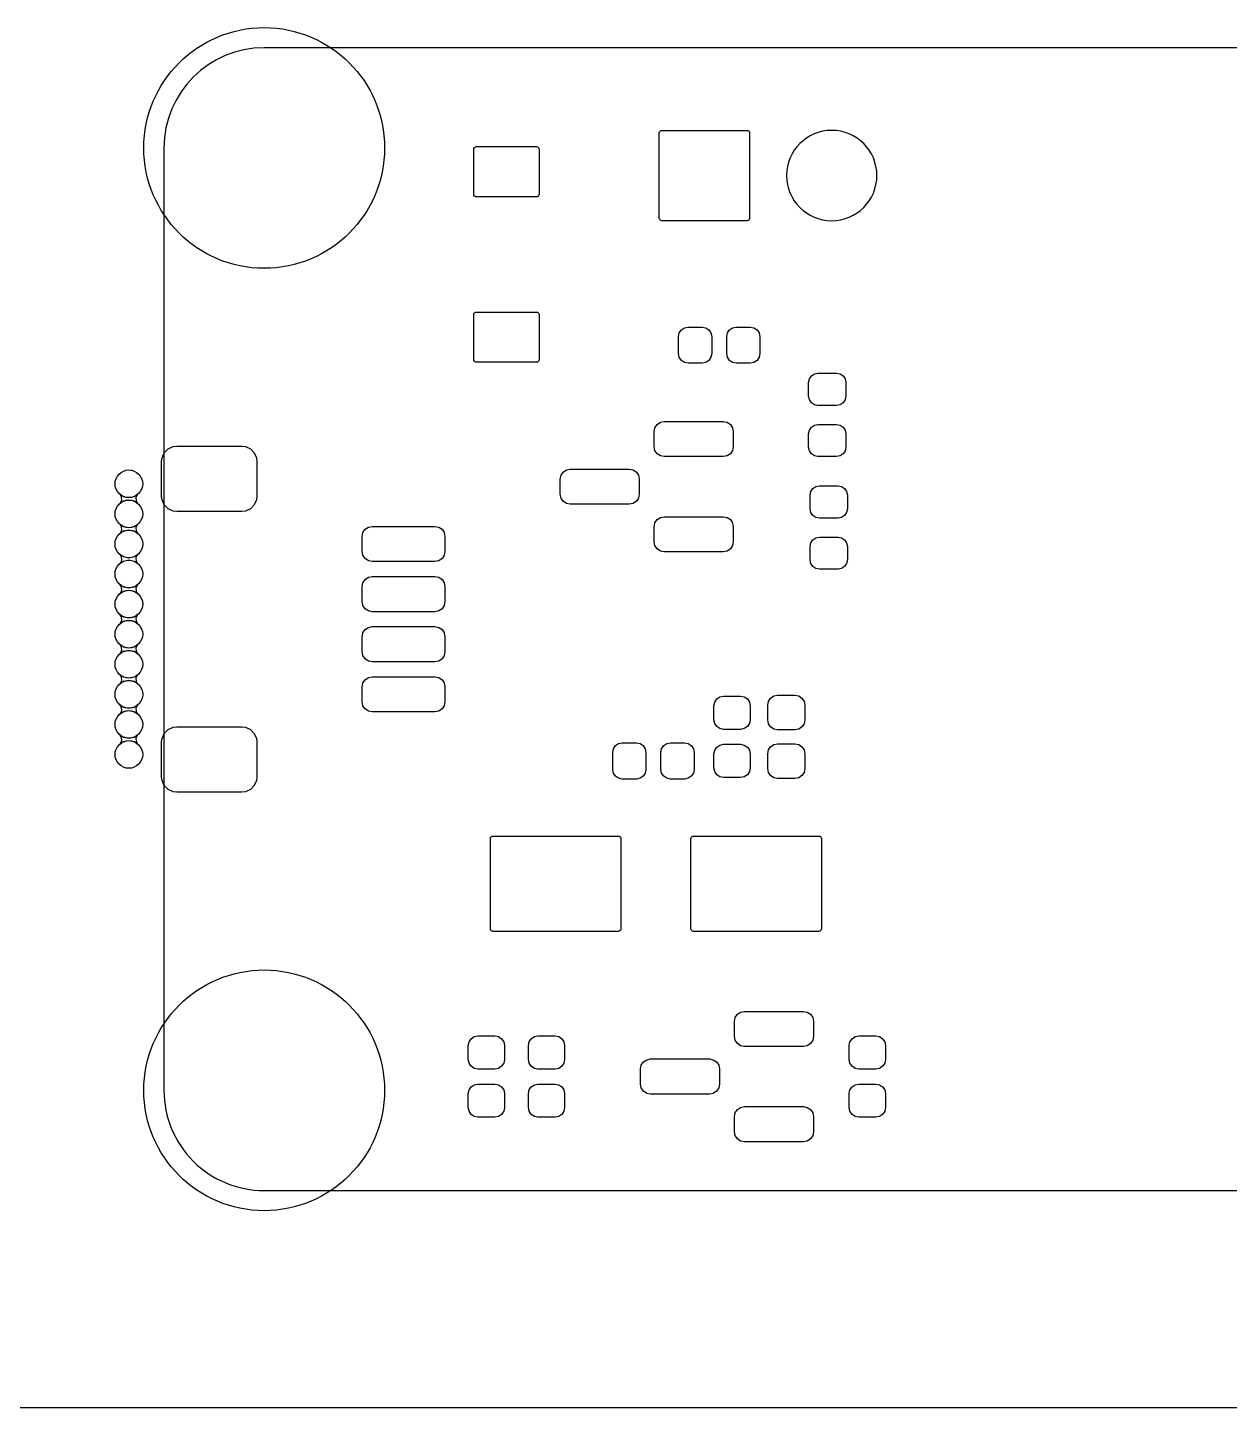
# Model space of a CAD drawing. Extents: x -27 to 356, y -111 to 35.
# Drawn here: x 226.45 to 250.42, y 7.8 to 35.33 of the extents above; entities that cross this region are included whole.
import ezdxf

# ---------------------------------------------------------------- set-up
doc = ezdxf.new("R2010")
doc.units = 0
doc.layers.add('BLACK', color=7, linetype='CONTINUOUS')

msp = doc.modelspace()

# ---------------------------------------------------------------- linework, layer by layer
at = {"layer": 'BLACK', "linetype": 'CONTINUOUS'}
for p, q in [((347.875, 34.925), (231.168, 34.925)), ((347.875, 34.925), (231.168, 34.925)), ((239.049, 33.225), (239.053, 33.2445)), ((239.049, 31.525), (239.049, 33.225)), ((239.053, 33.2445), (239.064, 33.2611)), ((239.064, 33.2611), (239.08, 33.2721)), ((239.08, 33.2721), (239.1, 33.276)), ((239.1, 33.276), (240.8, 33.276)), ((240.8, 33.276), (240.82, 33.2721)), ((240.82, 33.2721), (240.836, 33.2611)), ((240.836, 33.2611), (240.847, 33.2445)), ((240.847, 33.2445), (240.851, 33.225)), ((240.851, 33.225), (240.851, 31.525)), ((229.168, 32.925), (229.168, 14.125)), ((229.168, 32.925), (229.168, 14.125)), ((235.349, 32.9), (235.353, 32.9195)), ((235.349, 32), (235.349, 32.9)), ((235.353, 32.9195), (235.364, 32.9361)), ((235.364, 32.9361), (235.38, 32.9471)), ((235.38, 32.9471), (235.4, 32.951)), ((235.4, 32.951), (236.6, 32.951)), ((236.6, 32.951), (236.62, 32.9471)), ((236.62, 32.9471), (236.636, 32.9361)), ((236.636, 32.9361), (236.647, 32.9195)), ((236.647, 32.9195), (236.651, 32.9)), ((236.651, 32.9), (236.651, 32)), ((235.353, 31.9805), (235.349, 32)), ((235.364, 31.9639), (235.353, 31.9805)), ((235.38, 31.9529), (235.364, 31.9639)), ((235.4, 31.949), (235.38, 31.9529)), ((236.6, 31.949), (235.4, 31.949)), ((236.62, 31.9529), (236.6, 31.949)), ((236.636, 31.9639), (236.62, 31.9529)), ((236.647, 31.9805), (236.636, 31.9639)), ((236.651, 32), (236.647, 31.9805)), ((239.053, 31.5055), (239.049, 31.525)), ((239.064, 31.4889), (239.053, 31.5055)), ((239.08, 31.4779), (239.064, 31.4889)), ((239.1, 31.474), (239.08, 31.4779)), ((240.8, 31.474), (239.1, 31.474)), ((240.82, 31.4779), (240.8, 31.474)), ((240.836, 31.4889), (240.82, 31.4779)), ((240.847, 31.5055), (240.836, 31.4889)), ((240.851, 31.525), (240.847, 31.5055)), ((235.349, 29.6), (235.353, 29.6195)), ((235.349, 28.7), (235.349, 29.6)), ((235.353, 29.6195), (235.364, 29.6361)), ((235.364, 29.6361), (235.38, 29.6471)), ((235.38, 29.6471), (235.4, 29.651)), ((235.4, 29.651), (236.6, 29.651)), ((236.6, 29.651), (236.62, 29.6471)), ((236.62, 29.6471), (236.636, 29.6361)), ((236.636, 29.6361), (236.647, 29.6195)), ((236.647, 29.6195), (236.651, 29.6)), ((236.651, 29.6), (236.651, 28.7)), ((239.434, 29.1619), (239.449, 29.2349)), ((239.449, 29.2349), (239.49, 29.2969)), ((239.49, 29.2969), (239.552, 29.3383)), ((239.552, 29.3383), (239.625, 29.3529)), ((239.625, 29.3529), (239.905, 29.3529)), ((239.905, 29.3529), (239.978, 29.3383)), ((239.978, 29.3383), (240.04, 29.2969)), ((240.04, 29.2969), (240.081, 29.2349)), ((240.081, 29.2349), (240.096, 29.1619)), ((240.394, 29.1619), (240.409, 29.2349)), ((240.409, 29.2349), (240.45, 29.2969)), ((240.45, 29.2969), (240.512, 29.3383)), ((240.512, 29.3383), (240.585, 29.3529)), ((240.585, 29.3529), (240.865, 29.3529)), ((240.865, 29.3529), (240.938, 29.3383)), ((240.938, 29.3383), (241, 29.2969)), ((241, 29.2969), (241.041, 29.2349)), ((241.041, 29.2349), (241.056, 29.1619)), ((239.434, 28.8219), (239.434, 29.1619)), ((240.096, 29.1619), (240.096, 28.8219)), ((240.394, 28.8219), (240.394, 29.1619)), ((241.056, 29.1619), (241.056, 28.8219)), ((235.353, 28.6805), (235.349, 28.7)), ((235.364, 28.6639), (235.353, 28.6805)), ((235.38, 28.6529), (235.364, 28.6639)), ((235.4, 28.649), (235.38, 28.6529)), ((236.6, 28.649), (235.4, 28.649)), ((236.62, 28.6529), (236.6, 28.649)), ((236.636, 28.6639), (236.62, 28.6529)), ((236.647, 28.6805), (236.636, 28.6639)), ((236.651, 28.7), (236.647, 28.6805)), ((239.449, 28.7488), (239.434, 28.8219)), ((239.49, 28.6868), (239.449, 28.7488)), ((239.552, 28.6454), (239.49, 28.6868)), ((239.625, 28.6309), (239.552, 28.6454)), ((239.905, 28.6309), (239.625, 28.6309)), ((239.978, 28.6454), (239.905, 28.6309)), ((240.04, 28.6868), (239.978, 28.6454)), ((240.081, 28.7488), (240.04, 28.6868)), ((240.096, 28.8219), (240.081, 28.7488)), ((240.409, 28.7488), (240.394, 28.8219)), ((240.45, 28.6868), (240.409, 28.7488)), ((240.512, 28.6454), (240.45, 28.6868)), ((240.585, 28.6309), (240.512, 28.6454)), ((240.865, 28.6309), (240.585, 28.6309)), ((240.938, 28.6454), (240.865, 28.6309)), ((241, 28.6868), (240.938, 28.6454)), ((241.041, 28.7488), (241, 28.6868)), ((241.056, 28.8219), (241.041, 28.7488)), ((242.043, 28.3162), (242.083, 28.3765)), ((242.083, 28.3765), (242.144, 28.4168)), ((242.144, 28.4168), (242.215, 28.431)), ((242.215, 28.431), (242.585, 28.431)), ((242.585, 28.431), (242.656, 28.4168)), ((242.656, 28.4168), (242.717, 28.3765)), ((242.717, 28.3765), (242.757, 28.3162)), ((242.029, 28.245), (242.043, 28.3162)), ((242.029, 27.975), (242.029, 28.245)), ((242.757, 28.3162), (242.771, 28.245)), ((242.771, 28.245), (242.771, 27.975)), ((242.043, 27.9038), (242.029, 27.975)), ((242.083, 27.8435), (242.043, 27.9038)), ((242.144, 27.8032), (242.083, 27.8435)), ((242.215, 27.789), (242.144, 27.8032)), ((242.656, 27.8032), (242.585, 27.789)), ((242.717, 27.8435), (242.656, 27.8032)), ((242.757, 27.9038), (242.717, 27.8435)), ((242.771, 27.975), (242.757, 27.9038)), ((242.585, 27.789), (242.215, 27.789)), ((238.949, 27.2679), (238.964, 27.3448)), ((238.949, 26.9679), (238.949, 27.2679)), ((238.964, 27.3448), (239.008, 27.41)), ((239.008, 27.41), (239.073, 27.4536)), ((239.073, 27.4536), (239.15, 27.4689)), ((239.15, 27.4689), (240.325, 27.4689)), ((240.325, 27.4689), (240.402, 27.4536)), ((240.402, 27.4536), (240.467, 27.41)), ((240.467, 27.41), (240.511, 27.3448)), ((240.511, 27.3448), (240.526, 27.2679)), ((240.526, 27.2679), (240.526, 26.9679)), ((242.029, 27.225), (242.043, 27.2962)), ((242.043, 27.2962), (242.083, 27.3565)), ((242.083, 27.3565), (242.144, 27.3968)), ((242.144, 27.3968), (242.215, 27.411)), ((242.215, 27.411), (242.585, 27.411)), ((242.585, 27.411), (242.656, 27.3968)), ((242.656, 27.3968), (242.717, 27.3565)), ((242.717, 27.3565), (242.757, 27.2962)), ((242.757, 27.2962), (242.771, 27.225)), ((229.353, 26.9678), (229.423, 26.976)), ((229.423, 26.976), (230.723, 26.976)), ((230.723, 26.976), (230.792, 26.9679)), ((242.029, 26.955), (242.029, 27.225)), ((242.771, 27.225), (242.771, 26.955)), ((229.122, 26.675), (229.13, 26.7442)), ((229.13, 26.7442), (229.174, 26.8451)), ((229.174, 26.8451), (229.252, 26.9231)), ((229.252, 26.9231), (229.353, 26.9678)), ((230.792, 26.9679), (230.893, 26.9234)), ((230.893, 26.9234), (230.971, 26.8455)), ((230.971, 26.8455), (231.016, 26.7448)), ((231.016, 26.7448), (231.024, 26.675)), ((238.964, 26.891), (238.949, 26.9679)), ((239.008, 26.8258), (238.964, 26.891)), ((239.073, 26.7822), (239.008, 26.8258)), ((239.15, 26.7669), (239.073, 26.7822)), ((240.325, 26.7669), (239.15, 26.7669)), ((240.402, 26.7822), (240.325, 26.7669)), ((240.467, 26.8258), (240.402, 26.7822)), ((240.511, 26.891), (240.467, 26.8258)), ((240.526, 26.9679), (240.511, 26.891)), ((242.043, 26.8838), (242.029, 26.955)), ((242.083, 26.8235), (242.043, 26.8838)), ((242.144, 26.7832), (242.083, 26.8235)), ((242.215, 26.769), (242.144, 26.7832)), ((242.585, 26.769), (242.215, 26.769)), ((242.656, 26.7832), (242.585, 26.769)), ((242.717, 26.8235), (242.656, 26.7832)), ((242.757, 26.8838), (242.717, 26.8235)), ((242.771, 26.955), (242.757, 26.8838)), ((229.122, 25.975), (229.122, 26.675)), ((231.024, 26.675), (231.024, 25.975)), ((237.089, 26.3948), (237.133, 26.46)), ((237.133, 26.46), (237.198, 26.5036)), ((237.198, 26.5036), (237.275, 26.5189)), ((237.275, 26.5189), (238.45, 26.5189)), ((238.45, 26.5189), (238.527, 26.5036)), ((238.527, 26.5036), (238.592, 26.46)), ((238.592, 26.46), (238.636, 26.3948)), ((237.074, 26.3179), (237.089, 26.3948)), ((237.074, 26.0179), (237.074, 26.3179)), ((238.636, 26.3948), (238.651, 26.3179)), ((238.651, 26.3179), (238.651, 26.0179)), ((242.114, 26.1286), (242.174, 26.1689)), ((242.174, 26.1689), (242.245, 26.1831)), ((242.245, 26.1831), (242.615, 26.1831)), ((242.615, 26.1831), (242.687, 26.1689)), ((242.687, 26.1689), (242.747, 26.1286)), ((228.292, 26.0163), (228.293, 26.0177)), ((228.292, 26.0144), (228.292, 26.0163)), ((228.295, 26.0121), (228.292, 26.0144)), ((228.293, 26.0177), (228.295, 26.0174)), ((228.294, 25.8378), (228.328, 25.8989)), ((228.295, 26.0174), (228.363, 25.9719)), ((228.323, 25.968), (228.295, 26.0121)), ((228.363, 25.8781), (228.295, 25.8326)), ((228.328, 25.8989), (228.323, 25.968)), ((228.363, 25.9719), (228.468, 25.951)), ((228.468, 25.899), (228.363, 25.8781)), ((228.468, 25.951), (228.573, 25.9719)), ((228.573, 25.8781), (228.468, 25.899)), ((228.573, 25.9719), (228.641, 26.0174)), ((228.641, 25.8326), (228.573, 25.8781)), ((228.641, 26.0122), (228.608, 25.9511)), ((228.608, 25.9511), (228.613, 25.882)), ((228.613, 25.882), (228.641, 25.8379)), ((228.641, 26.0174), (228.643, 26.0176)), ((228.643, 26.0144), (228.641, 26.0122)), ((228.643, 26.0176), (228.644, 26.0159)), ((228.644, 26.0159), (228.643, 26.0144)), ((229.13, 25.9052), (229.122, 25.975)), ((229.175, 25.8045), (229.13, 25.9052)), ((231.016, 25.9058), (230.971, 25.8049)), ((231.024, 25.975), (231.016, 25.9058)), ((237.089, 25.941), (237.074, 26.0179)), ((237.133, 25.8758), (237.089, 25.941)), ((237.198, 25.8322), (237.133, 25.8758)), ((238.592, 25.8758), (238.527, 25.8322)), ((238.636, 25.941), (238.592, 25.8758)), ((238.651, 26.0179), (238.636, 25.941)), ((242.059, 25.9971), (242.074, 26.0682)), ((242.059, 25.7271), (242.059, 25.9971)), ((242.074, 26.0682), (242.114, 26.1286)), ((242.747, 26.1286), (242.787, 26.0682)), ((242.787, 26.0682), (242.801, 25.9971)), ((242.801, 25.9971), (242.801, 25.7271)), ((228.292, 25.8356), (228.294, 25.8378)), ((228.292, 25.8341), (228.292, 25.8356)), ((228.293, 25.8324), (228.292, 25.8341)), ((228.295, 25.8326), (228.293, 25.8324)), ((228.641, 25.8379), (228.643, 25.8356)), ((228.642, 25.8323), (228.641, 25.8326)), ((228.644, 25.8337), (228.642, 25.8323)), ((228.643, 25.8356), (228.644, 25.8337)), ((229.253, 25.7266), (229.175, 25.8045)), ((229.354, 25.6821), (229.253, 25.7266)), ((229.423, 25.674), (229.354, 25.6821)), ((230.723, 25.674), (229.423, 25.674)), ((230.793, 25.6822), (230.723, 25.674)), ((230.893, 25.7269), (230.793, 25.6822)), ((230.971, 25.8049), (230.893, 25.7269)), ((237.275, 25.8169), (237.198, 25.8322)), ((238.45, 25.8169), (237.275, 25.8169)), ((238.527, 25.8322), (238.45, 25.8169)), ((242.074, 25.6559), (242.059, 25.7271)), ((242.114, 25.5955), (242.074, 25.6559)), ((242.787, 25.6559), (242.747, 25.5955)), ((242.801, 25.7271), (242.787, 25.6559)), ((228.292, 25.4163), (228.293, 25.4177)), ((228.292, 25.4144), (228.292, 25.4163)), ((228.295, 25.4121), (228.292, 25.4144)), ((228.293, 25.4177), (228.295, 25.4174)), ((228.295, 25.4174), (228.363, 25.3719)), ((228.323, 25.368), (228.295, 25.4121)), ((228.328, 25.2989), (228.323, 25.368)), ((228.363, 25.3719), (228.468, 25.351)), ((228.468, 25.351), (228.573, 25.3719)), ((228.573, 25.3719), (228.641, 25.4174)), ((228.641, 25.4122), (228.608, 25.3511)), ((228.608, 25.3511), (228.613, 25.282)), ((228.641, 25.4174), (228.643, 25.4176)), ((228.643, 25.4144), (228.641, 25.4122)), ((228.643, 25.4176), (228.644, 25.4159)), ((228.644, 25.4159), (228.643, 25.4144)), ((233.181, 25.3171), (233.246, 25.3607)), ((233.246, 25.3607), (233.323, 25.376)), ((233.323, 25.376), (234.573, 25.376)), ((234.573, 25.376), (234.65, 25.3607)), ((234.65, 25.3607), (234.715, 25.3171)), ((238.949, 25.3679), (238.964, 25.4448)), ((238.949, 25.0679), (238.949, 25.3679)), ((238.964, 25.4448), (239.008, 25.51)), ((239.008, 25.51), (239.073, 25.5536)), ((239.073, 25.5536), (239.15, 25.5689)), ((239.15, 25.5689), (240.325, 25.5689)), ((240.325, 25.5689), (240.402, 25.5536)), ((240.402, 25.5536), (240.467, 25.51)), ((240.467, 25.51), (240.511, 25.4448)), ((240.511, 25.4448), (240.526, 25.3679)), ((240.526, 25.3679), (240.526, 25.0679)), ((242.174, 25.5552), (242.114, 25.5955)), ((242.245, 25.5411), (242.174, 25.5552)), ((242.615, 25.5411), (242.245, 25.5411)), ((242.687, 25.5552), (242.615, 25.5411)), ((242.747, 25.5955), (242.687, 25.5552)), ((228.292, 25.2356), (228.294, 25.2378)), ((228.292, 25.2341), (228.292, 25.2356)), ((228.293, 25.2324), (228.292, 25.2341)), ((228.295, 25.2326), (228.293, 25.2324)), ((228.294, 25.2378), (228.328, 25.2989)), ((228.363, 25.2781), (228.295, 25.2326)), ((228.468, 25.299), (228.363, 25.2781)), ((228.573, 25.2781), (228.468, 25.299)), ((228.641, 25.2326), (228.573, 25.2781)), ((228.613, 25.282), (228.641, 25.2379)), ((228.641, 25.2379), (228.643, 25.2356)), ((228.642, 25.2323), (228.641, 25.2326)), ((228.644, 25.2337), (228.642, 25.2323)), ((228.643, 25.2356), (228.644, 25.2337)), ((233.122, 25.175), (233.137, 25.2519)), ((233.122, 24.875), (233.122, 25.175)), ((233.137, 25.2519), (233.181, 25.3171)), ((234.715, 25.3171), (234.758, 25.2519)), ((234.758, 25.2519), (234.774, 25.175)), ((234.774, 25.175), (234.774, 24.875)), ((238.964, 24.991), (238.949, 25.0679)), ((240.526, 25.0679), (240.511, 24.991)), ((242.074, 25.0482), (242.114, 25.1086)), ((242.114, 25.1086), (242.174, 25.1489)), ((242.174, 25.1489), (242.245, 25.1631)), ((242.245, 25.1631), (242.615, 25.1631)), ((242.615, 25.1631), (242.687, 25.1489)), ((242.687, 25.1489), (242.747, 25.1086)), ((242.747, 25.1086), (242.787, 25.0482)), ((228.292, 24.8163), (228.293, 24.8177)), ((228.292, 24.8144), (228.292, 24.8163)), ((228.295, 24.8121), (228.292, 24.8144)), ((228.293, 24.8177), (228.295, 24.8174)), ((228.295, 24.8174), (228.363, 24.7719)), ((228.323, 24.768), (228.295, 24.8121)), ((228.573, 24.7719), (228.641, 24.8174)), ((228.641, 24.8122), (228.608, 24.7511)), ((228.641, 24.8174), (228.643, 24.8176)), ((228.643, 24.8144), (228.641, 24.8122)), ((228.643, 24.8176), (228.644, 24.8159)), ((228.644, 24.8159), (228.643, 24.8144)), ((233.137, 24.7981), (233.122, 24.875)), ((233.181, 24.7329), (233.137, 24.7981)), ((234.758, 24.7981), (234.715, 24.7329)), ((234.774, 24.875), (234.758, 24.7981)), ((239.008, 24.9258), (238.964, 24.991)), ((239.073, 24.8822), (239.008, 24.9258)), ((239.15, 24.8669), (239.073, 24.8822)), ((240.325, 24.8669), (239.15, 24.8669)), ((240.402, 24.8822), (240.325, 24.8669)), ((240.467, 24.9258), (240.402, 24.8822)), ((240.511, 24.991), (240.467, 24.9258)), ((242.059, 24.9771), (242.074, 25.0482)), ((242.059, 24.7071), (242.059, 24.9771)), ((242.787, 25.0482), (242.801, 24.9771)), ((242.801, 24.9771), (242.801, 24.7071)), ((228.292, 24.6356), (228.294, 24.6378)), ((228.292, 24.6341), (228.292, 24.6356)), ((228.293, 24.6324), (228.292, 24.6341)), ((228.295, 24.6326), (228.293, 24.6324)), ((228.294, 24.6378), (228.328, 24.6989)), ((228.363, 24.6781), (228.295, 24.6326)), ((228.328, 24.6989), (228.323, 24.768)), ((228.363, 24.7719), (228.468, 24.751)), ((228.468, 24.699), (228.363, 24.6781)), ((228.468, 24.751), (228.573, 24.7719)), ((228.573, 24.6781), (228.468, 24.699)), ((228.641, 24.6326), (228.573, 24.6781)), ((228.608, 24.7511), (228.613, 24.682)), ((228.613, 24.682), (228.641, 24.6379)), ((228.641, 24.6379), (228.643, 24.6356)), ((228.642, 24.6323), (228.641, 24.6326)), ((228.644, 24.6337), (228.642, 24.6323)), ((228.643, 24.6356), (228.644, 24.6337)), ((233.246, 24.6893), (233.181, 24.7329)), ((233.323, 24.674), (233.246, 24.6893)), ((234.573, 24.674), (233.323, 24.674)), ((234.65, 24.6893), (234.573, 24.674)), ((234.715, 24.7329), (234.65, 24.6893)), ((242.074, 24.6359), (242.059, 24.7071)), ((242.114, 24.5755), (242.074, 24.6359)), ((242.174, 24.5352), (242.114, 24.5755)), ((242.245, 24.5211), (242.174, 24.5352)), ((242.615, 24.5211), (242.245, 24.5211)), ((242.687, 24.5352), (242.615, 24.5211)), ((242.747, 24.5755), (242.687, 24.5352)), ((242.787, 24.6359), (242.747, 24.5755)), ((242.801, 24.7071), (242.787, 24.6359)), ((233.122, 24.175), (233.137, 24.2519)), ((233.137, 24.2519), (233.181, 24.3171)), ((233.181, 24.3171), (233.246, 24.3607)), ((233.246, 24.3607), (233.323, 24.376)), ((233.323, 24.376), (234.573, 24.376)), ((234.573, 24.376), (234.65, 24.3607)), ((234.65, 24.3607), (234.715, 24.3171)), ((234.715, 24.3171), (234.758, 24.2519)), ((234.758, 24.2519), (234.774, 24.175)), ((228.292, 24.2163), (228.293, 24.2177)), ((228.292, 24.2144), (228.292, 24.2163)), ((228.295, 24.2121), (228.292, 24.2144)), ((228.292, 24.0356), (228.294, 24.0378)), ((228.292, 24.0341), (228.292, 24.0356)), ((228.293, 24.0324), (228.292, 24.0341)), ((228.293, 24.2177), (228.295, 24.2174)), ((228.295, 24.0326), (228.293, 24.0324)), ((228.294, 24.0378), (228.328, 24.0989)), ((228.295, 24.2174), (228.363, 24.1719)), ((228.323, 24.168), (228.295, 24.2121)), ((228.363, 24.0781), (228.295, 24.0326)), ((228.328, 24.0989), (228.323, 24.168)), ((228.363, 24.1719), (228.468, 24.151)), ((228.468, 24.099), (228.363, 24.0781)), ((228.468, 24.151), (228.573, 24.1719)), ((228.573, 24.0781), (228.468, 24.099)), ((228.573, 24.1719), (228.641, 24.2174)), ((228.641, 24.0326), (228.573, 24.0781)), ((228.641, 24.2122), (228.608, 24.1511)), ((228.608, 24.1511), (228.613, 24.082)), ((228.613, 24.082), (228.641, 24.0379)), ((228.641, 24.2174), (228.643, 24.2176)), ((228.643, 24.2144), (228.641, 24.2122)), ((228.641, 24.0379), (228.643, 24.0356)), ((228.642, 24.0323), (228.641, 24.0326)), ((228.644, 24.0337), (228.642, 24.0323)), ((228.643, 24.2176), (228.644, 24.2159)), ((228.644, 24.2159), (228.643, 24.2144)), ((228.643, 24.0356), (228.644, 24.0337)), ((233.122, 23.875), (233.122, 24.175)), ((234.774, 24.175), (234.774, 23.875)), ((233.137, 23.7981), (233.122, 23.875)), ((233.181, 23.7329), (233.137, 23.7981)), ((233.246, 23.6893), (233.181, 23.7329)), ((233.323, 23.674), (233.246, 23.6893)), ((234.573, 23.674), (233.323, 23.674)), ((234.65, 23.6893), (234.573, 23.674)), ((234.715, 23.7329), (234.65, 23.6893)), ((234.758, 23.7981), (234.715, 23.7329)), ((234.774, 23.875), (234.758, 23.7981)), ((228.292, 23.6163), (228.293, 23.6177)), ((228.292, 23.6144), (228.292, 23.6163)), ((228.295, 23.6121), (228.292, 23.6144)), ((228.292, 23.4356), (228.294, 23.4378)), ((228.292, 23.4341), (228.292, 23.4356)), ((228.293, 23.4324), (228.292, 23.4341)), ((228.293, 23.6177), (228.295, 23.6174)), ((228.295, 23.4326), (228.293, 23.4324)), ((228.294, 23.4378), (228.328, 23.4989)), ((228.295, 23.6174), (228.363, 23.5719)), ((228.323, 23.568), (228.295, 23.6121)), ((228.363, 23.4781), (228.295, 23.4326)), ((228.328, 23.4989), (228.323, 23.568)), ((228.363, 23.5719), (228.468, 23.551)), ((228.468, 23.499), (228.363, 23.4781)), ((228.468, 23.551), (228.573, 23.5719)), ((228.573, 23.4781), (228.468, 23.499)), ((228.573, 23.5719), (228.641, 23.6174)), ((228.641, 23.4326), (228.573, 23.4781)), ((228.641, 23.6122), (228.608, 23.5511)), ((228.608, 23.5511), (228.613, 23.482)), ((228.613, 23.482), (228.641, 23.4379)), ((228.641, 23.6174), (228.643, 23.6176)), ((228.643, 23.6144), (228.641, 23.6122)), ((228.641, 23.4379), (228.643, 23.4356)), ((228.642, 23.4323), (228.641, 23.4326)), ((228.644, 23.4337), (228.642, 23.4323)), ((228.643, 23.6176), (228.644, 23.6159)), ((228.644, 23.6159), (228.643, 23.6144)), ((228.643, 23.4356), (228.644, 23.4337)), ((233.122, 23.175), (233.137, 23.2519)), ((233.122, 22.875), (233.122, 23.175)), ((233.137, 23.2519), (233.181, 23.3171)), ((233.181, 23.3171), (233.246, 23.3607)), ((233.246, 23.3607), (233.323, 23.376)), ((233.323, 23.376), (234.573, 23.376)), ((234.573, 23.376), (234.65, 23.3607)), ((234.65, 23.3607), (234.715, 23.3171)), ((234.715, 23.3171), (234.758, 23.2519)), ((234.758, 23.2519), (234.774, 23.175)), ((234.774, 23.175), (234.774, 22.875)), ((228.292, 23.0163), (228.293, 23.0177)), ((228.292, 23.0144), (228.292, 23.0163)), ((228.295, 23.0121), (228.292, 23.0144)), ((228.293, 23.0177), (228.295, 23.0174)), ((228.294, 22.8378), (228.328, 22.8989)), ((228.295, 23.0174), (228.363, 22.9719)), ((228.323, 22.968), (228.295, 23.0121)), ((228.363, 22.8781), (228.295, 22.8326)), ((228.328, 22.8989), (228.323, 22.968)), ((228.363, 22.9719), (228.468, 22.951)), ((228.468, 22.899), (228.363, 22.8781)), ((228.468, 22.951), (228.573, 22.9719)), ((228.573, 22.8781), (228.468, 22.899)), ((228.573, 22.9719), (228.641, 23.0174)), ((228.641, 22.8326), (228.573, 22.8781)), ((228.641, 23.0122), (228.608, 22.9511)), ((228.608, 22.9511), (228.613, 22.882)), ((228.613, 22.882), (228.641, 22.8379)), ((228.641, 23.0174), (228.643, 23.0176)), ((228.643, 23.0144), (228.641, 23.0122)), ((228.643, 23.0176), (228.644, 23.0159)), ((228.644, 23.0159), (228.643, 23.0144)), ((233.137, 22.7981), (233.122, 22.875)), ((234.774, 22.875), (234.758, 22.7981)), ((228.292, 22.8356), (228.294, 22.8378)), ((228.292, 22.8341), (228.292, 22.8356)), ((228.293, 22.8324), (228.292, 22.8341)), ((228.295, 22.8326), (228.293, 22.8324)), ((228.641, 22.8379), (228.643, 22.8356)), ((228.642, 22.8323), (228.641, 22.8326)), ((228.644, 22.8337), (228.642, 22.8323)), ((228.643, 22.8356), (228.644, 22.8337)), ((233.181, 22.7329), (233.137, 22.7981)), ((233.246, 22.6893), (233.181, 22.7329)), ((233.323, 22.674), (233.246, 22.6893)), ((234.573, 22.674), (233.323, 22.674)), ((234.65, 22.6893), (234.573, 22.674)), ((234.715, 22.7329), (234.65, 22.6893)), ((234.758, 22.7981), (234.715, 22.7329)), ((228.292, 22.4163), (228.293, 22.4177)), ((228.292, 22.4144), (228.292, 22.4163)), ((228.295, 22.4121), (228.292, 22.4144)), ((228.293, 22.4177), (228.295, 22.4174)), ((228.294, 22.2378), (228.328, 22.2989)), ((228.295, 22.4174), (228.363, 22.3719)), ((228.323, 22.368), (228.295, 22.4121)), ((228.328, 22.2989), (228.323, 22.368)), ((228.363, 22.3719), (228.468, 22.351)), ((228.468, 22.299), (228.363, 22.2781)), ((228.468, 22.351), (228.573, 22.3719)), ((228.573, 22.2781), (228.468, 22.299)), ((228.573, 22.3719), (228.641, 22.4174)), ((228.641, 22.4122), (228.608, 22.3511)), ((228.608, 22.3511), (228.613, 22.282)), ((228.641, 22.4174), (228.643, 22.4176)), ((228.643, 22.4144), (228.641, 22.4122)), ((228.643, 22.4176), (228.644, 22.4159)), ((228.644, 22.4159), (228.643, 22.4144)), ((233.137, 22.2519), (233.181, 22.3171)), ((233.181, 22.3171), (233.246, 22.3607)), ((233.246, 22.3607), (233.323, 22.376)), ((233.323, 22.376), (234.573, 22.376)), ((234.573, 22.376), (234.65, 22.3607)), ((234.65, 22.3607), (234.715, 22.3171)), ((234.715, 22.3171), (234.758, 22.2519)), ((228.292, 22.2356), (228.294, 22.2378)), ((228.292, 22.2341), (228.292, 22.2356)), ((228.293, 22.2324), (228.292, 22.2341)), ((228.295, 22.2326), (228.293, 22.2324)), ((228.363, 22.2781), (228.295, 22.2326)), ((228.641, 22.2326), (228.573, 22.2781)), ((228.613, 22.282), (228.641, 22.2379)), ((228.641, 22.2379), (228.643, 22.2356)), ((228.642, 22.2323), (228.641, 22.2326)), ((228.644, 22.2337), (228.642, 22.2323)), ((228.643, 22.2356), (228.644, 22.2337)), ((233.122, 22.175), (233.137, 22.2519)), ((233.122, 21.875), (233.122, 22.175)), ((234.758, 22.2519), (234.774, 22.175)), ((234.774, 22.175), (234.774, 21.875)), ((228.292, 21.8163), (228.293, 21.8177)), ((228.292, 21.8144), (228.292, 21.8163)), ((228.295, 21.8121), (228.292, 21.8144)), ((228.293, 21.8177), (228.295, 21.8174)), ((228.295, 21.8174), (228.363, 21.7719)), ((228.323, 21.768), (228.295, 21.8121)), ((228.328, 21.6989), (228.323, 21.768)), ((228.363, 21.7719), (228.468, 21.751)), ((228.468, 21.751), (228.573, 21.7719)), ((228.573, 21.7719), (228.641, 21.8174)), ((228.641, 21.8122), (228.608, 21.7511)), ((228.608, 21.7511), (228.613, 21.682)), ((228.641, 21.8174), (228.643, 21.8176)), ((228.643, 21.8144), (228.641, 21.8122)), ((228.643, 21.8176), (228.644, 21.8159)), ((228.644, 21.8159), (228.643, 21.8144)), ((233.137, 21.7981), (233.122, 21.875)), ((233.181, 21.7329), (233.137, 21.7981)), ((234.758, 21.7981), (234.715, 21.7329)), ((234.774, 21.875), (234.758, 21.7981)), ((240.141, 21.797), (240.156, 21.8701)), ((240.141, 21.517), (240.141, 21.797)), ((240.156, 21.8701), (240.197, 21.9321)), ((240.197, 21.9321), (240.259, 21.9735)), ((240.259, 21.9735), (240.332, 21.988)), ((240.332, 21.988), (240.672, 21.988)), ((240.672, 21.988), (240.746, 21.9735)), ((240.746, 21.9735), (240.808, 21.9321)), ((240.808, 21.9321), (240.849, 21.8701)), ((240.849, 21.8701), (240.863, 21.797)), ((240.863, 21.797), (240.863, 21.517)), ((241.212, 21.8095), (241.227, 21.8855)), ((241.212, 21.5145), (241.212, 21.8095)), ((241.227, 21.8855), (241.27, 21.9499)), ((241.27, 21.9499), (241.334, 21.9929)), ((241.334, 21.9929), (241.41, 22.008)), ((241.41, 22.008), (241.755, 22.008)), ((241.755, 22.008), (241.831, 21.9929)), ((241.831, 21.9929), (241.895, 21.9499)), ((241.895, 21.9499), (241.938, 21.8855)), ((241.938, 21.8855), (241.953, 21.8095)), ((241.953, 21.8095), (241.953, 21.5145)), ((228.292, 21.6356), (228.294, 21.6378)), ((228.292, 21.6341), (228.292, 21.6356)), ((228.293, 21.6324), (228.292, 21.6341)), ((228.295, 21.6326), (228.293, 21.6324)), ((228.294, 21.6378), (228.328, 21.6989)), ((228.363, 21.6781), (228.295, 21.6326)), ((228.468, 21.699), (228.363, 21.6781)), ((228.573, 21.6781), (228.468, 21.699)), ((228.641, 21.6326), (228.573, 21.6781)), ((228.613, 21.682), (228.641, 21.6379)), ((228.641, 21.6379), (228.643, 21.6356)), ((228.642, 21.6323), (228.641, 21.6326)), ((228.644, 21.6337), (228.642, 21.6323)), ((228.643, 21.6356), (228.644, 21.6337)), ((233.246, 21.6893), (233.181, 21.7329)), ((233.323, 21.674), (233.246, 21.6893)), ((234.573, 21.674), (233.323, 21.674)), ((234.65, 21.6893), (234.573, 21.674)), ((234.715, 21.7329), (234.65, 21.6893)), ((240.156, 21.4439), (240.141, 21.517)), ((240.863, 21.517), (240.849, 21.4439)), ((241.227, 21.4385), (241.212, 21.5145)), ((241.953, 21.5145), (241.938, 21.4385)), ((228.292, 21.2163), (228.293, 21.2177)), ((228.292, 21.2144), (228.292, 21.2163)), ((228.295, 21.2121), (228.292, 21.2144)), ((228.293, 21.2177), (228.295, 21.2174)), ((228.295, 21.2174), (228.363, 21.1719)), ((228.323, 21.168), (228.295, 21.2121)), ((228.573, 21.1719), (228.641, 21.2174)), ((228.641, 21.2122), (228.608, 21.1511)), ((228.641, 21.2174), (228.643, 21.2176)), ((228.643, 21.2144), (228.641, 21.2122)), ((228.643, 21.2176), (228.644, 21.2159)), ((228.644, 21.2159), (228.643, 21.2144)), ((229.13, 21.1442), (229.174, 21.2451)), ((229.174, 21.2451), (229.252, 21.3231)), ((229.252, 21.3231), (229.353, 21.3678)), ((229.353, 21.3678), (229.423, 21.376)), ((229.423, 21.376), (230.723, 21.376)), ((230.723, 21.376), (230.792, 21.3679)), ((230.792, 21.3679), (230.893, 21.3234)), ((230.893, 21.3234), (230.971, 21.2455)), ((230.971, 21.2455), (231.016, 21.1448)), ((240.197, 21.3819), (240.156, 21.4439)), ((240.259, 21.3405), (240.197, 21.3819)), ((240.332, 21.326), (240.259, 21.3405)), ((240.672, 21.326), (240.332, 21.326)), ((240.746, 21.3405), (240.672, 21.326)), ((240.808, 21.3819), (240.746, 21.3405)), ((240.849, 21.4439), (240.808, 21.3819)), ((241.27, 21.3741), (241.227, 21.4385)), ((241.334, 21.3311), (241.27, 21.3741)), ((241.41, 21.316), (241.334, 21.3311)), ((241.755, 21.316), (241.41, 21.316)), ((241.831, 21.3311), (241.755, 21.316)), ((241.895, 21.3741), (241.831, 21.3311)), ((241.938, 21.4385), (241.895, 21.3741)), ((228.292, 21.0356), (228.294, 21.0378)), ((228.292, 21.0341), (228.292, 21.0356)), ((228.293, 21.0324), (228.292, 21.0341)), ((228.295, 21.0326), (228.293, 21.0324)), ((228.294, 21.0378), (228.328, 21.0989)), ((228.363, 21.0781), (228.295, 21.0326)), ((228.328, 21.0989), (228.323, 21.168)), ((228.363, 21.1719), (228.468, 21.151)), ((228.468, 21.099), (228.363, 21.0781)), ((228.468, 21.151), (228.573, 21.1719)), ((228.573, 21.0781), (228.468, 21.099)), ((228.641, 21.0326), (228.573, 21.0781)), ((228.608, 21.1511), (228.613, 21.082)), ((228.613, 21.082), (228.641, 21.0379)), ((228.641, 21.0379), (228.643, 21.0356)), ((228.642, 21.0323), (228.641, 21.0326)), ((228.644, 21.0337), (228.642, 21.0323)), ((228.643, 21.0356), (228.644, 21.0337)), ((229.122, 21.075), (229.13, 21.1442)), ((229.122, 20.375), (229.122, 21.075)), ((231.016, 21.1448), (231.024, 21.075)), ((231.024, 21.075), (231.024, 20.375)), ((238.121, 20.867), (238.136, 20.9401)), ((238.136, 20.9401), (238.177, 21.0021)), ((238.177, 21.0021), (238.239, 21.0435)), ((238.239, 21.0435), (238.312, 21.058)), ((238.312, 21.058), (238.593, 21.058)), ((238.593, 21.058), (238.666, 21.0435)), ((238.666, 21.0435), (238.728, 21.0021)), ((238.728, 21.0021), (238.769, 20.9401)), ((238.769, 20.9401), (238.783, 20.867)), ((239.081, 20.867), (239.096, 20.9401)), ((239.096, 20.9401), (239.137, 21.0021)), ((239.137, 21.0021), (239.199, 21.0435)), ((239.199, 21.0435), (239.272, 21.058)), ((239.272, 21.058), (239.552, 21.058)), ((239.552, 21.058), (239.626, 21.0435)), ((239.626, 21.0435), (239.688, 21.0021)), ((239.688, 21.0021), (239.729, 20.9401)), ((239.729, 20.9401), (239.743, 20.867)), ((240.156, 20.9101), (240.197, 20.9721)), ((240.197, 20.9721), (240.259, 21.0135)), ((240.259, 21.0135), (240.332, 21.028)), ((240.332, 21.028), (240.672, 21.028)), ((240.672, 21.028), (240.746, 21.0135)), ((240.746, 21.0135), (240.808, 20.9721)), ((240.808, 20.9721), (240.849, 20.9101)), ((241.227, 20.9155), (241.27, 20.9799)), ((241.27, 20.9799), (241.334, 21.0229)), ((241.334, 21.0229), (241.41, 21.038)), ((241.41, 21.038), (241.755, 21.038)), ((241.755, 21.038), (241.831, 21.0229)), ((241.831, 21.0229), (241.895, 20.9799)), ((241.895, 20.9799), (241.938, 20.9155)), ((238.121, 20.527), (238.121, 20.867)), ((238.783, 20.867), (238.783, 20.527)), ((239.081, 20.527), (239.081, 20.867)), ((239.743, 20.867), (239.743, 20.527)), ((240.141, 20.837), (240.156, 20.9101)), ((240.141, 20.557), (240.141, 20.837)), ((240.849, 20.9101), (240.863, 20.837)), ((240.863, 20.837), (240.863, 20.557)), ((241.212, 20.8395), (241.227, 20.9155)), ((241.212, 20.5445), (241.212, 20.8395)), ((241.938, 20.9155), (241.953, 20.8395)), ((241.953, 20.8395), (241.953, 20.5445)), ((229.13, 20.3052), (229.122, 20.375)), ((231.024, 20.375), (231.016, 20.3058)), ((238.136, 20.4539), (238.121, 20.527)), ((238.177, 20.3919), (238.136, 20.4539)), ((238.239, 20.3505), (238.177, 20.3919)), ((238.728, 20.3919), (238.666, 20.3505)), ((238.769, 20.4539), (238.728, 20.3919)), ((238.783, 20.527), (238.769, 20.4539)), ((239.096, 20.4539), (239.081, 20.527)), ((239.137, 20.3919), (239.096, 20.4539)), ((239.199, 20.3505), (239.137, 20.3919)), ((239.688, 20.3919), (239.626, 20.3505)), ((239.729, 20.4539), (239.688, 20.3919)), ((239.743, 20.527), (239.729, 20.4539)), ((240.156, 20.4839), (240.141, 20.557)), ((240.197, 20.4219), (240.156, 20.4839)), ((240.259, 20.3805), (240.197, 20.4219)), ((240.332, 20.366), (240.259, 20.3805)), ((240.746, 20.3805), (240.672, 20.366)), ((240.808, 20.4219), (240.746, 20.3805)), ((240.849, 20.4839), (240.808, 20.4219)), ((240.863, 20.557), (240.849, 20.4839)), ((241.227, 20.4685), (241.212, 20.5445)), ((241.27, 20.4041), (241.227, 20.4685)), ((241.334, 20.3611), (241.27, 20.4041)), ((241.895, 20.4041), (241.831, 20.3611)), ((241.938, 20.4685), (241.895, 20.4041)), ((241.953, 20.5445), (241.938, 20.4685)), ((229.175, 20.2045), (229.13, 20.3052)), ((229.253, 20.1266), (229.175, 20.2045)), ((229.354, 20.0821), (229.253, 20.1266)), ((230.893, 20.1269), (230.793, 20.0822)), ((230.971, 20.2049), (230.893, 20.1269)), ((231.016, 20.3058), (230.971, 20.2049)), ((238.312, 20.336), (238.239, 20.3505)), ((238.593, 20.336), (238.312, 20.336)), ((238.666, 20.3505), (238.593, 20.336)), ((239.272, 20.336), (239.199, 20.3505)), ((239.552, 20.336), (239.272, 20.336)), ((239.626, 20.3505), (239.552, 20.336)), ((240.672, 20.366), (240.332, 20.366)), ((241.41, 20.346), (241.334, 20.3611)), ((241.755, 20.346), (241.41, 20.346)), ((241.831, 20.3611), (241.755, 20.346)), ((229.423, 20.074), (229.354, 20.0821)), ((230.723, 20.074), (229.423, 20.074)), ((230.793, 20.0822), (230.723, 20.074)), ((235.681, 19.147), (235.685, 19.1665)), ((235.681, 17.347), (235.681, 19.147)), ((235.685, 19.1665), (235.696, 19.1831)), ((235.696, 19.1831), (235.713, 19.1941)), ((235.713, 19.1941), (235.732, 19.198)), ((235.732, 19.198), (238.232, 19.198)), ((238.232, 19.198), (238.252, 19.1941)), ((238.252, 19.1941), (238.269, 19.1831)), ((238.269, 19.1831), (238.28, 19.1665)), ((238.28, 19.1665), (238.283, 19.147)), ((238.283, 19.147), (238.283, 17.347)), ((239.681, 19.147), (239.685, 19.1665)), ((239.681, 17.347), (239.681, 19.147)), ((239.685, 19.1665), (239.696, 19.1831)), ((239.696, 19.1831), (239.713, 19.1941)), ((239.713, 19.1941), (239.732, 19.198)), ((239.732, 19.198), (242.232, 19.198)), ((242.232, 19.198), (242.252, 19.1941)), ((242.252, 19.1941), (242.269, 19.1831)), ((242.269, 19.1831), (242.28, 19.1665)), ((242.28, 19.1665), (242.283, 19.147)), ((242.283, 19.147), (242.283, 17.347)), ((235.685, 17.3275), (235.681, 17.347)), ((238.283, 17.347), (238.28, 17.3275)), ((239.685, 17.3275), (239.681, 17.347)), ((242.283, 17.347), (242.28, 17.3275)), ((235.696, 17.3109), (235.685, 17.3275)), ((235.713, 17.2999), (235.696, 17.3109)), ((235.732, 17.296), (235.713, 17.2999)), ((238.232, 17.296), (235.732, 17.296)), ((238.252, 17.2999), (238.232, 17.296)), ((238.269, 17.3109), (238.252, 17.2999)), ((238.28, 17.3275), (238.269, 17.3109)), ((239.696, 17.3109), (239.685, 17.3275)), ((239.713, 17.2999), (239.696, 17.3109)), ((239.732, 17.296), (239.713, 17.2999)), ((242.232, 17.296), (239.732, 17.296)), ((242.252, 17.2999), (242.232, 17.296)), ((242.269, 17.3109), (242.252, 17.2999)), ((242.28, 17.3275), (242.269, 17.3109)), ((240.673, 15.6857), (240.75, 15.701)), ((240.75, 15.701), (241.925, 15.701)), ((241.925, 15.701), (242.002, 15.6857)), ((240.549, 15.5), (240.564, 15.5769)), ((240.549, 15.2), (240.549, 15.5)), ((240.564, 15.5769), (240.608, 15.6421)), ((240.608, 15.6421), (240.673, 15.6857)), ((242.002, 15.6857), (242.067, 15.6421)), ((242.067, 15.6421), (242.111, 15.5769)), ((242.111, 15.5769), (242.126, 15.5)), ((242.126, 15.5), (242.126, 15.2)), ((235.254, 15.0931), (235.295, 15.1551)), ((235.295, 15.1551), (235.357, 15.1965)), ((235.357, 15.1965), (235.43, 15.211)), ((235.43, 15.211), (235.77, 15.211)), ((235.77, 15.211), (235.843, 15.1965)), ((235.843, 15.1965), (235.905, 15.1551)), ((235.905, 15.1551), (235.946, 15.0931)), ((236.454, 15.0931), (236.495, 15.1551)), ((236.495, 15.1551), (236.557, 15.1965)), ((236.557, 15.1965), (236.63, 15.211)), ((236.63, 15.211), (236.97, 15.211)), ((236.97, 15.211), (237.043, 15.1965)), ((237.043, 15.1965), (237.105, 15.1551)), ((237.105, 15.1551), (237.146, 15.0931)), ((240.564, 15.1231), (240.549, 15.2)), ((242.126, 15.2), (242.111, 15.1231)), ((242.854, 15.0931), (242.895, 15.1551)), ((242.895, 15.1551), (242.957, 15.1965)), ((242.957, 15.1965), (243.03, 15.211)), ((243.03, 15.211), (243.37, 15.211)), ((243.37, 15.211), (243.443, 15.1965)), ((243.443, 15.1965), (243.505, 15.1551)), ((243.505, 15.1551), (243.546, 15.0931)), ((235.239, 15.02), (235.254, 15.0931)), ((235.239, 14.74), (235.239, 15.02)), ((235.946, 15.0931), (235.961, 15.02)), ((235.961, 15.02), (235.961, 14.74)), ((236.439, 15.02), (236.454, 15.0931)), ((236.439, 14.74), (236.439, 15.02)), ((237.146, 15.0931), (237.161, 15.02)), ((237.161, 15.02), (237.161, 14.74)), ((240.608, 15.0579), (240.564, 15.1231)), ((240.673, 15.0143), (240.608, 15.0579)), ((240.75, 14.999), (240.673, 15.0143)), ((241.925, 14.999), (240.75, 14.999)), ((242.002, 15.0143), (241.925, 14.999)), ((242.067, 15.0579), (242.002, 15.0143)), ((242.111, 15.1231), (242.067, 15.0579)), ((242.839, 15.02), (242.854, 15.0931)), ((242.839, 14.74), (242.839, 15.02)), ((243.546, 15.0931), (243.561, 15.02)), ((243.561, 15.02), (243.561, 14.74)), ((235.254, 14.6669), (235.239, 14.74)), ((235.295, 14.6049), (235.254, 14.6669)), ((235.357, 14.5635), (235.295, 14.6049)), ((235.905, 14.6049), (235.843, 14.5635)), ((235.946, 14.6669), (235.905, 14.6049)), ((235.961, 14.74), (235.946, 14.6669)), ((236.454, 14.6669), (236.439, 14.74)), ((236.495, 14.6049), (236.454, 14.6669)), ((236.557, 14.5635), (236.495, 14.6049)), ((237.105, 14.6049), (237.043, 14.5635)), ((237.146, 14.6669), (237.105, 14.6049)), ((237.161, 14.74), (237.146, 14.6669)), ((238.674, 14.55), (238.689, 14.6269)), ((238.689, 14.6269), (238.733, 14.6921)), ((238.733, 14.6921), (238.798, 14.7357)), ((238.798, 14.7357), (238.875, 14.751)), ((238.875, 14.751), (240.05, 14.751)), ((240.05, 14.751), (240.127, 14.7357)), ((240.127, 14.7357), (240.192, 14.6921)), ((240.192, 14.6921), (240.236, 14.6269)), ((240.236, 14.6269), (240.251, 14.55)), ((242.854, 14.6669), (242.839, 14.74)), ((242.895, 14.6049), (242.854, 14.6669)), ((242.957, 14.5635), (242.895, 14.6049)), ((243.505, 14.6049), (243.443, 14.5635)), ((243.546, 14.6669), (243.505, 14.6049)), ((243.561, 14.74), (243.546, 14.6669)), ((235.43, 14.549), (235.357, 14.5635)), ((235.77, 14.549), (235.43, 14.549)), ((235.843, 14.5635), (235.77, 14.549)), ((236.63, 14.549), (236.557, 14.5635)), ((236.97, 14.549), (236.63, 14.549)), ((237.043, 14.5635), (236.97, 14.549)), ((238.674, 14.25), (238.674, 14.55)), ((240.251, 14.55), (240.251, 14.25)), ((243.03, 14.549), (242.957, 14.5635)), ((243.37, 14.549), (243.03, 14.549)), ((243.443, 14.5635), (243.37, 14.549)), ((235.239, 14.06), (235.254, 14.1331)), ((235.239, 13.78), (235.239, 14.06)), ((235.254, 14.1331), (235.295, 14.1951)), ((235.295, 14.1951), (235.357, 14.2365)), ((235.357, 14.2365), (235.43, 14.251)), ((235.43, 14.251), (235.77, 14.251)), ((235.77, 14.251), (235.843, 14.2365)), ((235.843, 14.2365), (235.905, 14.1951)), ((235.905, 14.1951), (235.946, 14.1331)), ((235.946, 14.1331), (235.961, 14.06)), ((235.961, 14.06), (235.961, 13.78)), ((236.439, 14.06), (236.454, 14.1331)), ((236.439, 13.78), (236.439, 14.06)), ((236.454, 14.1331), (236.495, 14.1951)), ((236.495, 14.1951), (236.557, 14.2365)), ((236.557, 14.2365), (236.63, 14.251)), ((236.63, 14.251), (236.97, 14.251)), ((236.97, 14.251), (237.043, 14.2365)), ((237.043, 14.2365), (237.105, 14.1951)), ((237.105, 14.1951), (237.146, 14.1331)), ((237.146, 14.1331), (237.161, 14.06)), ((237.161, 14.06), (237.161, 13.78)), ((238.689, 14.1731), (238.674, 14.25)), ((238.733, 14.1079), (238.689, 14.1731)), ((238.798, 14.0643), (238.733, 14.1079)), ((238.875, 14.049), (238.798, 14.0643)), ((240.05, 14.049), (238.875, 14.049)), ((240.127, 14.0643), (240.05, 14.049)), ((240.192, 14.1079), (240.127, 14.0643)), ((240.236, 14.1731), (240.192, 14.1079)), ((240.251, 14.25), (240.236, 14.1731)), ((242.839, 14.06), (242.854, 14.1331)), ((242.839, 13.78), (242.839, 14.06)), ((242.854, 14.1331), (242.895, 14.1951)), ((242.895, 14.1951), (242.957, 14.2365)), ((242.957, 14.2365), (243.03, 14.251)), ((243.03, 14.251), (243.37, 14.251)), ((243.37, 14.251), (243.443, 14.2365)), ((243.443, 14.2365), (243.505, 14.1951)), ((243.505, 14.1951), (243.546, 14.1331)), ((243.546, 14.1331), (243.561, 14.06)), ((243.561, 14.06), (243.561, 13.78)), ((235.254, 13.7069), (235.239, 13.78)), ((235.961, 13.78), (235.946, 13.7069)), ((236.454, 13.7069), (236.439, 13.78)), ((237.161, 13.78), (237.146, 13.7069)), ((240.608, 13.7421), (240.673, 13.7857)), ((240.673, 13.7857), (240.75, 13.801)), ((240.75, 13.801), (241.925, 13.801)), ((241.925, 13.801), (242.002, 13.7857)), ((242.002, 13.7857), (242.067, 13.7421)), ((242.854, 13.7069), (242.839, 13.78)), ((243.561, 13.78), (243.546, 13.7069)), ((235.295, 13.6449), (235.254, 13.7069)), ((235.357, 13.6035), (235.295, 13.6449)), ((235.43, 13.589), (235.357, 13.6035)), ((235.77, 13.589), (235.43, 13.589)), ((235.843, 13.6035), (235.77, 13.589)), ((235.905, 13.6449), (235.843, 13.6035)), ((235.946, 13.7069), (235.905, 13.6449)), ((236.495, 13.6449), (236.454, 13.7069)), ((236.557, 13.6035), (236.495, 13.6449)), ((236.63, 13.589), (236.557, 13.6035)), ((236.97, 13.589), (236.63, 13.589)), ((237.043, 13.6035), (236.97, 13.589)), ((237.105, 13.6449), (237.043, 13.6035)), ((237.146, 13.7069), (237.105, 13.6449)), ((240.549, 13.6), (240.564, 13.6769)), ((240.549, 13.3), (240.549, 13.6)), ((240.564, 13.6769), (240.608, 13.7421)), ((242.067, 13.7421), (242.111, 13.6769)), ((242.111, 13.6769), (242.126, 13.6)), ((242.126, 13.6), (242.126, 13.3)), ((242.895, 13.6449), (242.854, 13.7069)), ((242.957, 13.6035), (242.895, 13.6449)), ((243.03, 13.589), (242.957, 13.6035)), ((243.37, 13.589), (243.03, 13.589)), ((243.443, 13.6035), (243.37, 13.589)), ((243.505, 13.6449), (243.443, 13.6035)), ((243.546, 13.7069), (243.505, 13.6449)), ((240.564, 13.2231), (240.549, 13.3)), ((240.608, 13.1579), (240.564, 13.2231)), ((242.111, 13.2231), (242.067, 13.1579)), ((242.126, 13.3), (242.111, 13.2231)), ((240.673, 13.1143), (240.608, 13.1579)), ((240.75, 13.099), (240.673, 13.1143)), ((241.925, 13.099), (240.75, 13.099)), ((242.002, 13.1143), (241.925, 13.099)), ((242.067, 13.1579), (242.002, 13.1143)), ((231.168, 12.125), (347.875, 12.125)), ((231.168, 12.125), (347.875, 12.125)), ((199.112, 7.8), (274.651, 7.8)), ((199.112, 7.8), (274.651, 7.8))]:
    msp.add_line(p, q, dxfattribs=at)
at = {"layer": 'BLACK'}
for centre, radius in [((231.168, 32.925), 2.401), ((228.468, 26.225), 0.276), ((228.468, 25.625), 0.276), ((228.468, 25.025), 0.276), ((228.468, 24.425), 0.276), ((228.468, 23.825), 0.276), ((228.468, 23.225), 0.276), ((228.468, 22.625), 0.276), ((228.468, 22.025), 0.276), ((228.468, 21.425), 0.276), ((228.468, 20.825), 0.276), ((231.168, 14.125), 2.401)]:
    msp.add_circle(centre, radius, dxfattribs=at)
for centre, radius, start, end in [((231.168, 32.925), 2.00006, 90.0016, 180), ((231.168, 32.925), 2.00006, 90.0016, 180), ((242.49, 32.375), 0.901, 450, 630), ((242.49, 32.375), 0.901, 270, 450), ((231.168, 14.1249), 1.9999, -180.003, -89.9988), ((231.168, 14.1249), 1.9999, -180.003, -89.9988)]:
    msp.add_arc(centre, radius, start, end, dxfattribs=at)

doc.saveas('drawing.dxf')
